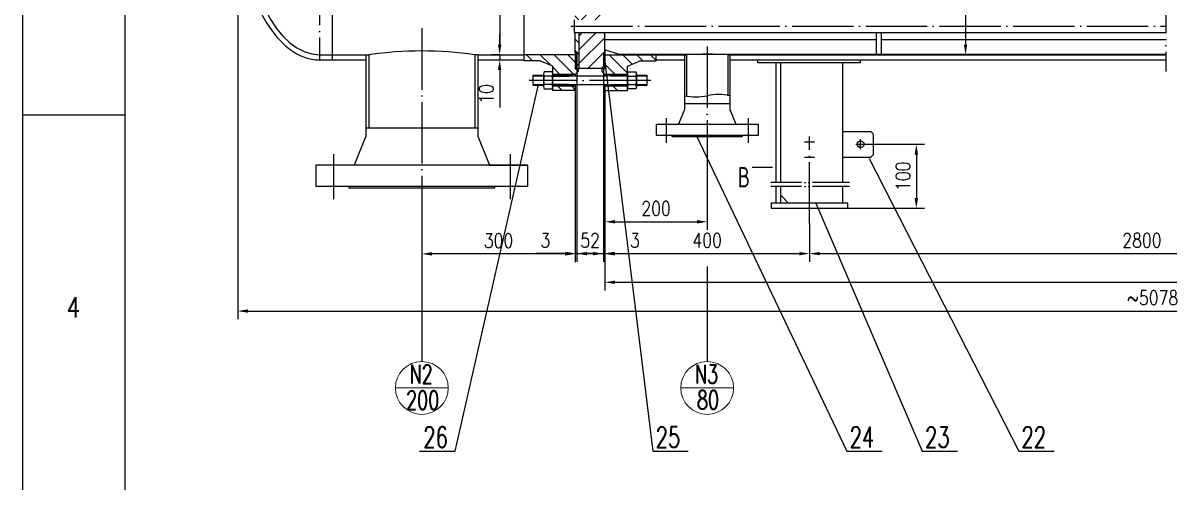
# Model space of a CAD drawing. Header units: millimetres. Extents: x -1044 to 22870, y -8556 to -3804.
# Drawn here: x -1044 to 1197, y -6133 to -5235 of the extents above; entities that cross this region are included whole.
import ezdxf
from ezdxf.enums import TextEntityAlignment as Align

# ---------------------------------------------------------------- set-up
doc = ezdxf.new("R2010")
doc.units = ezdxf.units.MM
doc.header["$LTSCALE"] = 80
for name, pattern in [('DASHDOT-L', [90, 80, -5, 0, -5]), ('DASHDOT-M', [36, 30, -3, 0, -3]), ('DASHDOT-S', [14, 10, -2, 0, -2]), ('DIVIDE-M', [39, 30, -3, 0, -3, 0, -3])]:
    doc.linetypes.add(name, pattern=pattern)
for name, color, linetype in [('5剖面线层', 2, 'Continuous'), ('6文字层', 3, 'Continuous'), ('8符号标注层', 31, 'Continuous'), ('CDR_DWG1', 4, 'Continuous'), ('CDR_DWG3', 1, 'DASHDOT-M'), ('CDR_DWG4', 3, 'DIVIDE-M'), ('CDR_TEXT', 7, 'Continuous'), ('尺寸线', 7, 'Continuous'), ('尺寸线层', 7, 'Continuous'), ('接管法兰层', 2, 'Continuous')]:
    doc.layers.add(name, color=color, linetype=linetype)
doc.styles.add('HZ', font='ROMANS.shx', dxfattribs={"width": 0.7, "height": 3, "bigfont": 'HZ.shx'})
doc.styles.add('PC_TEXTSTYLE', font='isocp.shx', dxfattribs={"width": 0.8, "bigfont": 'hzfs.shx'})
doc.styles.add('TH_GBDIM', font='romans.shx', dxfattribs={"width": 0.8, "bigfont": 'gbcbig.shx'})
doc.dimstyles.new('TH_GBDIM', dxfattribs={"dimscale": 8, "dimtxt": 3.5, "dimasz": 2.5, "dimexe": 2, "dimexo": 0, "dimgap": 1.5, "dimtad": 1, "dimdec": 0, "dimzin": 0, "dimdsep": 46, "dimtxsty": 'TH_GBDIM', "dimcen": 2.5, "dimclrd": 256, "dimclre": 256, "dimclrt": 256, "dimadec": 0, "dimazin": 0, "dimtfac": 0.714286, "dimtdec": 0, "dimtmove": 0, "dimatfit": 3, "dimfxl": 0, "dimtzin": 0, "dimlwd": -1, "dimlwe": -1, "dimarcsym": 0})

# ---------------------------------------------------------------- blocks, each defined once
blk = doc.blocks.new('A$C1B375470')
blk.add_line((0, 0), (0, 10692))
at = {"layer": 'CDR_DWG1', "color": 4}
blk.add_line((450, 180), (450, 10512), dxfattribs=at)
at = {"layer": 'CDR_DWG4', "linetype": 'Continuous'}
blk.add_line((0, 7068), (450, 7068), dxfattribs=at)
at = {"layer": 'CDR_TEXT', "style": 'HZ', "width": 0.8}
blk.add_text('4', height=90, dxfattribs=at).set_placement((222, 6176.2), align=Align.CENTER)
blk = doc.blocks.new('*D111')
at = {"layer": 'Defpoints', "color": 0, "ltscale": 0.001}
for p in [(35.6, -5363.9), (-264.4, -5571.8), (-264.4, -5686.6)]:
    blk.add_point(p, dxfattribs=at)
at = {"layer": '尺寸线层', "ltscale": 0.001}
for p, q in [((35.6, -5363.9), (35.6, -5702.6)), ((-264.4, -5571.8), (-264.4, -5702.6)), ((15.6, -5686.6), (-244.4, -5686.6))]:
    blk.add_line(p, q, dxfattribs=at)
for points in [[(-244.4, -5683.3), (-244.4, -5690), (-264.4, -5686.6)], [(15.6, -5683.3), (15.6, -5690), (35.6, -5686.6)]]:
    blk.add_solid(points, dxfattribs=at)
at = {"layer": '尺寸线层', "ltscale": 0.001, "insert": (-114.4, -5660.6), "char_height": 28, "attachment_point": 5, "style": 'TH_GBDIM'}
blk.add_mtext('300', dxfattribs=at)
blk = doc.blocks.new('*D116')
at = {"layer": 'Defpoints', "color": 0, "ltscale": 0.001}
for p in [(93.6, -5367.4), (293.6, -5481.4), (293.6, -5623.9)]:
    blk.add_point(p, dxfattribs=at)
at = {"layer": '尺寸线层', "ltscale": 0.001}
for p, q in [((93.6, -5367.4), (93.6, -5639.9)), ((293.6, -5481.4), (293.6, -5639.9)), ((113.6, -5623.9), (273.6, -5623.9))]:
    blk.add_line(p, q, dxfattribs=at)
for points in [[(113.6, -5620.5), (113.6, -5627.2), (93.6, -5623.9)], [(273.6, -5620.5), (273.6, -5627.2), (293.6, -5623.9)]]:
    blk.add_solid(points, dxfattribs=at)
at = {"layer": '尺寸线层', "ltscale": 0.001, "insert": (193.6, -5597.9), "char_height": 28, "attachment_point": 5, "style": 'TH_GBDIM'}
blk.add_mtext('200', dxfattribs=at)
blk = doc.blocks.new('*D117')
at = {"layer": 'Defpoints', "color": 0, "ltscale": 0.001}
for p in [(93.6, -5367.4), (493.6, -5627.4), (493.6, -5686.1)]:
    blk.add_point(p, dxfattribs=at)
at = {"layer": '尺寸线层', "ltscale": 0.001}
for p, q in [((93.6, -5367.4), (93.6, -5702.1)), ((493.6, -5627.4), (493.6, -5702.1)), ((113.6, -5686.1), (473.6, -5686.1))]:
    blk.add_line(p, q, dxfattribs=at)
for points in [[(113.6, -5682.8), (113.6, -5689.5), (93.6, -5686.1)], [(473.6, -5682.8), (473.6, -5689.5), (493.6, -5686.1)]]:
    blk.add_solid(points, dxfattribs=at)
at = {"layer": '尺寸线层', "ltscale": 0.001, "insert": (293.6, -5660.1), "char_height": 28, "attachment_point": 5, "style": 'TH_GBDIM'}
blk.add_mtext('400', dxfattribs=at)
blk = doc.blocks.new('*D118')
at = {"layer": 'Defpoints', "color": 0, "ltscale": 0.001}
for p in [(493.6, -5627.4), (1793.6, -5627.4), (1793.6, -5686.1)]:
    blk.add_point(p, dxfattribs=at)
at = {"layer": '尺寸线层', "ltscale": 0.001}
for p, q in [((493.6, -5627.4), (493.6, -5702.1)), ((1793.6, -5627.4), (1793.6, -5702.1)), ((513.6, -5686.1), (1773.6, -5686.1))]:
    blk.add_line(p, q, dxfattribs=at)
for points in [[(513.6, -5682.8), (513.6, -5689.5), (493.6, -5686.1)], [(1773.6, -5682.8), (1773.6, -5689.5), (1793.6, -5686.1)]]:
    blk.add_solid(points, dxfattribs=at)
at = {"layer": '尺寸线层', "ltscale": 0.001, "insert": (1143.6, -5660.1), "char_height": 28, "attachment_point": 5, "style": 'TH_GBDIM'}
blk.add_mtext('2800{}{}', dxfattribs=at)
blk = doc.blocks.new('*D121')
at = {"layer": 'Defpoints', "color": 0, "ltscale": 0.001}
for p in [(2768.6, -5307.4), (93.6, -5367.4), (2768.6, -5742.2)]:
    blk.add_point(p, dxfattribs=at)
at = {"layer": '尺寸线层', "ltscale": 0.001}
for p, q in [((2768.6, -5307.4), (2768.6, -5758.2)), ((93.6, -5367.4), (93.6, -5758.2)), ((113.6, -5742.2), (2748.6, -5742.2))]:
    blk.add_line(p, q, dxfattribs=at)
for points in [[(113.6, -5738.9), (113.6, -5745.5), (93.6, -5742.2)], [(2748.6, -5738.9), (2748.6, -5745.5), (2768.6, -5742.2)]]:
    blk.add_solid(points, dxfattribs=at)
at = {"layer": '尺寸线层', "ltscale": 0.001, "insert": (1431.1, -5716.2), "char_height": 28, "attachment_point": 5, "style": 'TH_GBDIM'}
blk.add_mtext('4175{}{}', dxfattribs=at)
blk = doc.blocks.new('*D122')
at = {"layer": 'Defpoints', "color": 0, "ltscale": 0.001}
for p in [(-624.4, -4997.4), (2953.6, -4997.4), (2953.6, -5798.4)]:
    blk.add_point(p, dxfattribs=at)
at = {"layer": '尺寸线层', "ltscale": 0.001}
for p, q in [((-624.4, -4997.4), (-624.4, -5814.4)), ((2953.6, -4997.4), (2953.6, -5814.4)), ((-604.4, -5798.4), (2933.6, -5798.4))]:
    blk.add_line(p, q, dxfattribs=at)
for points in [[(-604.4, -5795.1), (-604.4, -5801.7), (-624.4, -5798.4)], [(2933.6, -5795.1), (2933.6, -5801.7), (2953.6, -5798.4)]]:
    blk.add_solid(points, dxfattribs=at)
at = {"layer": '尺寸线层', "ltscale": 0.001, "insert": (1164.6, -5772.4), "char_height": 28, "attachment_point": 5, "style": 'TH_GBDIM'}
blk.add_mtext('~5078{}{}', dxfattribs=at)
blk = doc.blocks.new('*D144')
at = {"layer": '5剖面线层', "ltscale": 0.001}
for p, q in [((38.6, -5320.6), (38.6, -5702.1)), ((90.6, -5320.6), (90.6, -5702.1)), ((18.6, -5686.1), (-1.4, -5686.1)), ((38.6, -5686.1), (90.6, -5686.1)), ((110.6, -5686.1), (130.6, -5686.1))]:
    blk.add_line(p, q, dxfattribs=at)
for points in [[(18.6, -5682.8), (18.6, -5689.5), (38.6, -5686.1)], [(110.6, -5682.8), (110.6, -5689.5), (90.6, -5686.1)]]:
    blk.add_solid(points, dxfattribs=at)
at = {"layer": 'Defpoints', "color": 0, "ltscale": 0.001}
for p in [(38.6, -5320.6), (90.6, -5320.6), (90.6, -5686.1)]:
    blk.add_point(p, dxfattribs=at)
at = {"layer": '5剖面线层', "ltscale": 0.001, "insert": (64.6, -5660.1), "char_height": 28, "attachment_point": 5, "style": 'TH_GBDIM'}
blk.add_mtext('52', dxfattribs=at)
blk = doc.blocks.new('*D145')
at = {"layer": '5剖面线层', "ltscale": 0.001}
for p, q in [((38.6, -5320.6), (38.6, -5702.1)), ((35.6, -5367.4), (35.6, -5702.1)), ((15.6, -5686.1), (-41.5, -5686.1)), ((38.6, -5686.1), (35.6, -5686.1)), ((58.6, -5686.1), (78.6, -5686.1))]:
    blk.add_line(p, q, dxfattribs=at)
for points in [[(15.6, -5682.8), (15.6, -5689.5), (35.6, -5686.1)], [(58.6, -5682.8), (58.6, -5689.5), (38.6, -5686.1)]]:
    blk.add_solid(points, dxfattribs=at)
at = {"layer": 'Defpoints', "color": 0, "ltscale": 0.001}
for p in [(38.6, -5320.6), (35.6, -5367.4), (35.6, -5686.1)]:
    blk.add_point(p, dxfattribs=at)
at = {"layer": '5剖面线层', "ltscale": 0.001, "insert": (-23, -5660.1), "char_height": 28, "attachment_point": 5, "style": 'TH_GBDIM'}
blk.add_mtext('3', dxfattribs=at)
blk = doc.blocks.new('*D146')
at = {"layer": '5剖面线层', "ltscale": 0.001}
for p, q in [((90.6, -5320.6), (90.6, -5702.1)), ((93.6, -5367.4), (93.6, -5702.1)), ((70.6, -5686.1), (50.6, -5686.1)), ((90.6, -5686.1), (93.6, -5686.1)), ((113.6, -5686.1), (170.6, -5686.1))]:
    blk.add_line(p, q, dxfattribs=at)
for points in [[(70.6, -5682.8), (70.6, -5689.5), (90.6, -5686.1)], [(113.6, -5682.8), (113.6, -5689.5), (93.6, -5686.1)]]:
    blk.add_solid(points, dxfattribs=at)
at = {"layer": 'Defpoints', "color": 0, "ltscale": 0.001}
for p in [(90.6, -5320.6), (93.6, -5367.4), (93.6, -5686.1)]:
    blk.add_point(p, dxfattribs=at)
at = {"layer": '5剖面线层', "ltscale": 0.001, "insert": (152.1, -5660.1), "char_height": 28, "attachment_point": 5, "style": 'TH_GBDIM'}
blk.add_mtext('3', dxfattribs=at)
blk = doc.blocks.new('*D155')
at = {"layer": '5剖面线层', "ltscale": 0.001}
for p, q in [((603.3, -5472.4), (718.5, -5472.4)), ((702.5, -5492.4), (702.5, -5577.4)), ((568.6, -5597.4), (718.5, -5597.4))]:
    blk.add_line(p, q, dxfattribs=at)
for points in [[(699.1, -5492.4), (705.8, -5492.4), (702.5, -5472.4)], [(699.1, -5577.4), (705.8, -5577.4), (702.5, -5597.4)]]:
    blk.add_solid(points, dxfattribs=at)
at = {"layer": 'Defpoints', "color": 0, "ltscale": 0.001}
for p in [(603.3, -5472.4), (568.6, -5597.4), (702.5, -5597.4)]:
    blk.add_point(p, dxfattribs=at)
at = {"layer": '5剖面线层', "ltscale": 0.001, "insert": (676.5, -5534.9), "char_height": 28, "attachment_point": 5, "rotation": 90, "style": 'TH_GBDIM'}
blk.add_mtext('100{}{}', dxfattribs=at)
blk = doc.blocks.new('*D265')
at = {"layer": 'Defpoints', "color": 0, "ltscale": 0.001}
for p in [(794, -4697.4), (794, -5297.4), (798.7, -5297.4)]:
    blk.add_point(p, dxfattribs=at)
at = {"layer": '尺寸线', "ltscale": 0.001}
for p, q in [((794, -4697.4), (814.7, -4697.4)), ((798.7, -4717.4), (798.7, -5277.4)), ((794, -5297.4), (814.7, -5297.4))]:
    blk.add_line(p, q, dxfattribs=at)
for points in [[(795.4, -4717.4), (802, -4717.4), (798.7, -4697.4)], [(795.4, -5277.4), (802, -5277.4), (798.7, -5297.4)]]:
    blk.add_solid(points, dxfattribs=at)
at = {"layer": '尺寸线', "ltscale": 0.001, "insert": (772.7, -4997.4), "char_height": 28, "attachment_point": 5, "rotation": 90, "style": 'TH_GBDIM'}
blk.add_mtext('%%c600{}{}', dxfattribs=at)
blk = doc.blocks.new('*D267')
at = {"layer": 'Defpoints', "color": 0, "ltscale": 0.001}
for p in [(-158.9, -4697.4), (-125.6, -5297.4), (-112.2, -5297.4)]:
    blk.add_point(p, dxfattribs=at)
at = {"layer": '尺寸线', "ltscale": 0.001}
for p, q in [((-158.9, -4697.4), (-96.2, -4697.4)), ((-112.2, -4717.4), (-112.2, -5277.4)), ((-125.6, -5297.4), (-96.2, -5297.4))]:
    blk.add_line(p, q, dxfattribs=at)
for points in [[(-115.6, -4717.4), (-108.9, -4717.4), (-112.2, -4697.4)], [(-115.6, -5277.4), (-108.9, -5277.4), (-112.2, -5297.4)]]:
    blk.add_solid(points, dxfattribs=at)
at = {"layer": '尺寸线', "ltscale": 0.001, "insert": (-138.2, -5052.6), "char_height": 28, "attachment_point": 5, "rotation": 90, "style": 'TH_GBDIM'}
blk.add_mtext('%%c600{}{}', dxfattribs=at)
blk = doc.blocks.new('*D268')
at = {"layer": 'Defpoints', "color": 0, "ltscale": 0.001}
for p in [(-117.7, -5307.4), (-112.2, -5297.4), (-112.2, -5307.4)]:
    blk.add_point(p, dxfattribs=at)
at = {"layer": '尺寸线', "ltscale": 0.001}
for p, q in [((-112.2, -5277.4), (-112.2, -5257.4)), ((-112.2, -5297.4), (-128.2, -5297.4)), ((-117.7, -5307.4), (-96.2, -5307.4)), ((-112.2, -5297.4), (-112.2, -5307.4)), ((-112.2, -5327.4), (-112.2, -5400.3))]:
    blk.add_line(p, q, dxfattribs=at)
for points in [[(-115.6, -5277.4), (-108.9, -5277.4), (-112.2, -5297.4)], [(-115.6, -5327.4), (-108.9, -5327.4), (-112.2, -5307.4)]]:
    blk.add_solid(points, dxfattribs=at)
at = {"layer": '尺寸线', "ltscale": 0.001, "insert": (-138.2, -5373.8), "char_height": 28, "attachment_point": 5, "rotation": 90, "style": 'TH_GBDIM'}
blk.add_mtext('10', dxfattribs=at)

msp = doc.modelspace()

# ---------------------------------------------------------------- hatches: boundary and pattern name
at = {"layer": '5剖面线层', "ltscale": 0.001}
h = msp.add_hatch(dxfattribs=at)
h.set_pattern_fill('ANSI31', color=256, scale=6, angle=90, style=0)
h.set_pattern_definition([(135, (0, -157.633), (-13.470384, -13.470384), [])])
h.paths.add_polyline_path([(-8.42, -4675.38), (-33.42, -4685.38), (-64.42, -4685.38), (-64.42, -4697.38), (35.58, -4697.38), (35.58, -4669.88), (41.58, -4669.88), (41.58, -4664.88), (35.58, -4658.88), (-8.42, -4658.88), (-8.42, -4659.73)])
h.paths.add_polyline_path([(-8.42, -4627.38), (-8.42, -4635.88), (35.58, -4635.88), (35.58, -4627.38)])
h.paths.add_polyline_path([(193.58, -4697.38), (193.58, -4685.38), (162.58, -4685.38), (137.58, -4675.38), (137.58, -4658.88), (93.58, -4658.88), (87.58, -4664.88), (87.58, -4669.88), (93.58, -4669.88), (93.58, -4697.38)])
h.paths.add_polyline_path([(137.58, -4635.88), (137.58, -4635.02), (137.58, -4627.38), (93.58, -4627.38), (93.58, -4635.88)])
h.paths.add_polyline_path([(35.58, -5335.88), (41.58, -5329.88), (41.58, -5324.88), (35.58, -5324.88), (35.58, -5297.38), (-64.42, -5297.38), (-64.42, -5309.38), (-33.42, -5309.38), (-8.42, -5319.38), (-8.42, -5335.88)])
h.paths.add_polyline_path([(-8.42, -5358.88), (-8.42, -5359.73), (-8.42, -5367.38), (10.51, -5367.38), (13.04, -5358.88)])
h.paths.add_polyline_path([(35.58, -5367.38), (35.58, -5358.88), (13.04, -5358.88), (10.51, -5367.38)])
h.paths.add_polyline_path([(137.58, -5367.38), (137.58, -5358.88), (93.58, -5358.88), (93.58, -5367.38)])
h.paths.add_polyline_path([(137.58, -5335.88), (137.58, -5335.02), (137.58, -5319.38), (162.58, -5309.38), (193.58, -5309.38), (193.58, -5297.38), (93.58, -5297.38), (93.58, -5324.88), (87.58, -5324.88), (87.58, -5329.88), (93.58, -5335.88)])
h = msp.add_hatch(dxfattribs=at)
h.set_pattern_fill('ANSI31', color=256, scale=5, angle=90, style=0)
h.set_pattern_definition([(135, (0, -157.633), (-11.22532, -11.22532), [])])
h.paths.add_polyline_path([(42.58, -4671.38), (38.58, -4671.38), (38.58, -4699.38), (34.58, -4703.38), (34.58, -4740.88), (42.58, -4740.88)])
h.paths.add_polyline_path([(42.58, -4781.1), (34.58, -4781.1), (34.58, -4808.81), (42.58, -4808.81)])
h.paths.add_polyline_path([(42.58, -4765.88), (34.58, -4765.88), (34.58, -4781.1), (42.58, -4781.1)])
h.paths.add_polyline_path([(42.58, -4808.81), (34.58, -4808.81), (34.58, -4836.53), (42.58, -4836.53)])
h.paths.add_polyline_path([(42.58, -4836.53), (34.58, -4836.53), (34.58, -4864.24), (42.58, -4864.24)])
h.paths.add_polyline_path([(42.58, -4864.24), (34.58, -4864.24), (34.58, -4891.95), (42.58, -4891.95)])
h.paths.add_polyline_path([(42.58, -4891.95), (34.58, -4891.95), (34.58, -4919.67), (42.58, -4919.67)])
h.paths.add_polyline_path([(42.58, -4919.67), (34.58, -4919.67), (34.58, -4947.38), (42.58, -4947.38)])
h.paths.add_polyline_path([(42.58, -4947.38), (34.58, -4947.38), (34.58, -4991.88), (38.58, -4991.88), (38.58, -4997.38), (42.58, -4997.38)])
h.paths.add_polyline_path([(42.58, -4997.38), (38.58, -4997.38), (38.58, -5002.88), (34.58, -5002.88), (34.58, -5047.38), (42.58, -5047.38)])
h.paths.add_polyline_path([(42.58, -5047.38), (34.58, -5047.38), (34.58, -5075.09), (42.58, -5075.09)])
h.paths.add_polyline_path([(42.58, -5075.09), (34.58, -5075.09), (34.58, -5102.8), (42.58, -5102.8)])
h.paths.add_polyline_path([(42.58, -5102.8), (34.58, -5102.8), (34.58, -5130.52), (42.58, -5130.52)])
h.paths.add_polyline_path([(42.58, -5130.52), (34.58, -5130.52), (34.58, -5158.23), (42.58, -5158.23)])
h.paths.add_polyline_path([(42.58, -5158.23), (34.58, -5158.23), (34.58, -5185.94), (42.58, -5185.94)])
h.paths.add_polyline_path([(42.58, -5185.94), (34.58, -5185.94), (34.58, -5213.66), (42.58, -5213.66)])
h.paths.add_polyline_path([(42.58, -5213.66), (34.58, -5213.66), (34.58, -5228.88), (42.58, -5228.88)])
h.paths.add_polyline_path([(42.58, -5253.88), (34.58, -5253.88), (34.58, -5291.38), (38.58, -5295.38), (38.58, -5323.38), (42.58, -5323.38)])
h = msp.add_hatch(dxfattribs=at)
h.set_pattern_fill('ANSI31', color=256, scale=6, style=0)
h.set_pattern_definition([(45, (0, -157.633), (-13.470384, 13.470384), [])])
h.paths.add_polyline_path([(90.58, -5295.38), (92.58, -5293.38), (92.58, -5253.88), (42.58, -5253.88), (42.58, -5323.38), (90.58, -5323.38)])
h.paths.add_polyline_path([(92.58, -5213.66), (42.58, -5213.66), (42.58, -5228.88), (92.58, -5228.88)])
h.paths.add_polyline_path([(92.58, -5185.94), (42.58, -5185.94), (42.58, -5213.66), (92.58, -5213.66)])
h.paths.add_polyline_path([(92.58, -5166.23), (68.58, -5166.23), (68.58, -5166.22), (63.97, -5158.23), (42.58, -5158.23), (42.58, -5185.94), (92.58, -5185.94)])
h.paths.add_polyline_path([(92.58, -5130.52), (42.58, -5130.52), (42.58, -5158.23), (63.96, -5158.23), (68.58, -5150.23), (92.58, -5150.23)])
h.paths.add_polyline_path([(92.58, -5102.8), (42.58, -5102.8), (42.58, -5130.52), (92.58, -5130.52)])
h.paths.add_polyline_path([(92.58, -5075.09), (42.58, -5075.09), (42.58, -5102.8), (92.58, -5102.8)])
h.paths.add_polyline_path([(92.58, -5055.38), (68.58, -5055.38), (68.58, -5055.37), (63.97, -5047.38), (42.58, -5047.38), (42.58, -5075.09), (92.58, -5075.09)])
h.paths.add_polyline_path([(92.58, -4997.38), (42.58, -4997.38), (42.58, -5047.38), (63.96, -5047.38), (68.58, -5039.38), (92.58, -5039.38)])
h.paths.add_polyline_path([(92.58, -4947.38), (42.58, -4947.38), (42.58, -4997.38), (92.58, -4997.38)])
h.paths.add_polyline_path([(92.58, -4919.67), (42.58, -4919.67), (42.58, -4947.38), (92.58, -4947.38)])
h.paths.add_polyline_path([(92.58, -4891.95), (42.58, -4891.95), (42.58, -4919.67), (92.58, -4919.67)])
h.paths.add_polyline_path([(92.58, -4864.24), (42.58, -4864.24), (42.58, -4891.95), (92.58, -4891.95)])
h.paths.add_polyline_path([(92.58, -4844.53), (68.58, -4844.53), (68.58, -4844.52), (63.97, -4836.53), (42.58, -4836.53), (42.58, -4864.24), (92.58, -4864.24)])
h.paths.add_polyline_path([(92.58, -4808.81), (42.58, -4808.81), (42.58, -4836.53), (63.96, -4836.53), (68.58, -4828.53), (92.58, -4828.53)])
h.paths.add_polyline_path([(92.58, -4781.1), (42.58, -4781.1), (42.58, -4808.81), (92.58, -4808.81)])
h.paths.add_polyline_path([(92.58, -4765.88), (42.58, -4765.88), (42.58, -4781.1), (92.58, -4781.1)])
h.paths.add_polyline_path([(92.58, -4701.38), (90.58, -4699.38), (90.58, -4671.38), (42.58, -4671.38), (42.58, -4740.88), (92.58, -4740.88)])
h = msp.add_hatch(dxfattribs=at)
h.set_pattern_fill('ANSI37', color=256, angle=90, style=0)
h.set_pattern_definition([(135, (0, -157.6333), (-2.245064, -2.245064), []), (225, (0, -157.6333), (2.245064, -2.245064), [])])
h.paths.add_polyline_path([(38.58, -5297.38), (35.58, -5297.38), (35.58, -5324.88), (38.58, -5324.88)])
h.paths.add_polyline_path([(93.58, -5297.38), (90.58, -5297.38), (90.58, -5324.88), (93.58, -5324.88)])

# ---------------------------------------------------------------- linework, layer by layer
at = {"ltscale": 0.3}
for p, q in [((93.58, -5310.77), (187.34, -6072.61)), ((272.01, -5454.38), (566.56, -6072.61)), ((610.55, -5500.41), (902.6, -6072.61)), ((505.69, -5587.38), (714.07, -6072.61)), ((714.07, -6072.61), (783.29, -6072.61)), ((902.6, -6072.61), (971.81, -6072.61))]:
    msp.add_line(p, q, dxfattribs=at)
at = {"layer": '5剖面线层', "ltscale": 0.001}
for p, q in [((93.58, -5297.38), (90.58, -5297.38)), ((-199.47, -6072.61), (-36.42, -5355.38)), ((293.58, -5481.38), (293.58, -5639.85)), ((-264.42, -5653.13), (-264.42, -5897.09)), ((293.58, -5711.17), (293.58, -5897.09))]:
    msp.add_line(p, q, dxfattribs=at)
at = {"layer": '8符号标注层', "color": 7, "ltscale": 0.001}
msp.add_line((381.28, -5516.93), (421.28, -5516.93), dxfattribs=at)
at = {"layer": 'CDR_DWG1'}
for p, q in [((-439.42, -5001.38), (-439.42, -5307.38)), ((-64.42, -5309.38), (-64.42, -5001.38)), ((33.58, -5228.88), (33.58, -5253.88)), ((33.58, -5253.88), (1190.45, -5253.88)), ((34.58, -5253.88), (34.58, -5291.38)), ((42.58, -5253.88), (42.58, -5323.38)), ((92.58, -5253.88), (92.58, -5293.38)), ((624.58, -5296.13), (624.58, -5253.88)), ((634.58, -5296.13), (634.58, -5253.88)), ((92.58, -5267.38), (624.58, -5267.38)), ((92.58, -5286.78), (120.81, -5296.13)), ((93.58, -5287.11), (93.58, -5324.88)), ((634.58, -5267.38), (1190.45, -5267.38)), ((-464.42, -5297.38), (-373.92, -5297.38)), ((-464.42, -5307.38), (-373.92, -5307.38)), ((-373.92, -5297.38), (-373.92, -5440.38)), ((-373.92, -5297.38), (-367.92, -5297.38)), ((-367.92, -5297.38), (-367.92, -5440.38)), ((-160.92, -5297.38), (-160.92, -5440.38)), ((-154.92, -5297.38), (-160.92, -5297.38)), ((-154.92, -5297.38), (-64.42, -5297.38)), ((-154.92, -5297.38), (-154.92, -5440.38)), ((-154.92, -5307.38), (-64.42, -5307.38)), ((35.58, -5297.38), (-64.42, -5297.38)), ((-33.42, -5309.38), (-64.42, -5309.38)), ((-8.42, -5319.38), (-33.42, -5309.38)), ((34.58, -5291.38), (38.58, -5295.38)), ((35.58, -5292.38), (35.58, -5324.88)), ((35.58, -5297.38), (38.58, -5297.38)), ((38.58, -5295.38), (38.58, -5324.88)), ((92.58, -5293.38), (90.58, -5295.38)), ((90.58, -5295.38), (90.58, -5324.88)), ((93.58, -5297.38), (193.58, -5297.38)), ((120.81, -5296.13), (1190.45, -5296.13)), ((137.58, -5319.38), (162.58, -5309.38)), ((162.58, -5309.38), (193.58, -5309.38)), ((193.58, -5309.38), (193.58, -5297.38)), ((193.58, -5297.38), (253.08, -5297.38)), ((193.58, -5307.38), (249.08, -5307.38)), ((249.08, -5297.38), (249.08, -5392.38)), ((253.08, -5297.38), (253.08, -5377.38)), ((334.08, -5297.38), (1190.45, -5297.38)), ((334.08, -5297.38), (334.08, -5377.38)), ((338.08, -5297.38), (334.08, -5297.38)), ((338.08, -5297.38), (338.08, -5392.38)), ((338.08, -5307.38), (1190.45, -5307.38)), ((392.58, -5313.38), (392.58, -5307.38)), ((592.58, -5307.38), (592.58, -5313.38)), ((-9.77, -5330.9), (-25.07, -5330.9)), ((-8.42, -5367.38), (-8.42, -5319.38)), ((35.58, -5324.88), (41.58, -5324.88)), ((41.58, -5329.88), (35.58, -5335.88)), ((38.58, -5323.38), (90.58, -5323.38)), ((41.58, -5324.88), (41.58, -5329.88)), ((87.58, -5324.88), (87.58, -5329.88)), ((93.58, -5324.88), (87.58, -5324.88)), ((87.58, -5329.88), (93.58, -5335.88)), ((137.58, -5367.38), (137.58, -5319.38)), ((138.93, -5330.9), (154.23, -5330.9)), ((592.58, -5313.38), (392.58, -5313.38)), ((428.58, -5546.98), (428.58, -5313.38)), ((436.58, -5313.38), (436.58, -5546.98)), ((558.58, -5546.98), (558.58, -5313.38)), ((-46.42, -5337.38), (-26.42, -5337.38)), ((-46.42, -5357.38), (-46.42, -5337.38)), ((-26.42, -5335.02), (-26.42, -5359.73)), ((-9.77, -5339.14), (-25.07, -5339.14)), ((-9.77, -5355.62), (-25.07, -5355.62)), ((-8.42, -5359.73), (-8.42, -5335.02)), ((35.58, -5335.88), (-8.42, -5335.88)), ((23.91, -5337.38), (-8.42, -5337.38)), ((29.91, -5338.38), (23.91, -5337.38)), ((29.91, -5338.38), (99.25, -5338.38)), ((35.58, -5335.88), (35.58, -5338.38)), ((93.58, -5335.88), (93.58, -5338.38)), ((137.58, -5335.88), (93.58, -5335.88)), ((99.25, -5338.38), (105.25, -5337.38)), ((105.25, -5337.38), (137.58, -5337.38)), ((137.58, -5359.73), (137.58, -5335.02)), ((138.93, -5339.14), (154.23, -5339.14)), ((138.93, -5355.62), (154.23, -5355.62)), ((155.58, -5335.02), (155.58, -5359.73)), ((155.58, -5337.38), (175.58, -5337.38)), ((175.58, -5337.38), (175.58, -5357.38)), ((-26.42, -5357.38), (-46.42, -5357.38)), ((-25.07, -5363.85), (-9.77, -5363.85)), ((-8.42, -5357.38), (23.91, -5357.38)), ((35.58, -5358.88), (-8.42, -5358.88)), ((35.58, -5367.38), (-8.42, -5367.38)), ((23.91, -5357.38), (29.91, -5356.38)), ((99.25, -5356.38), (29.91, -5356.38)), ((35.58, -5356.38), (35.58, -5367.38)), ((93.58, -5356.38), (93.58, -5367.38)), ((137.58, -5358.88), (93.58, -5358.88)), ((93.58, -5367.38), (137.58, -5367.38)), ((105.25, -5357.38), (99.25, -5356.38)), ((137.58, -5357.38), (105.25, -5357.38)), ((154.23, -5363.85), (138.93, -5363.85)), ((175.58, -5357.38), (155.58, -5357.38)), ((249.08, -5392.38), (338.08, -5392.38)), ((249.08, -5392.38), (249.08, -5404.38)), ((338.08, -5392.38), (338.08, -5404.38)), ((249.08, -5404.38), (239.08, -5429.59)), ((338.08, -5404.38), (348.08, -5429.59)), ((-373.92, -5440.38), (-154.92, -5440.38)), ((-373.92, -5440.38), (-373.92, -5456.38)), ((-154.92, -5440.38), (-154.92, -5456.38)), ((393.58, -5433.38), (193.58, -5433.38)), ((193.58, -5433.38), (193.58, -5454.38)), ((393.58, -5454.38), (393.58, -5433.38)), ((-373.92, -5456.38), (-396.42, -5513.38)), ((-154.92, -5456.38), (-132.42, -5513.38)), ((193.58, -5454.38), (393.58, -5454.38)), ((224.58, -5454.38), (224.58, -5457.38)), ((224.58, -5457.38), (362.58, -5457.38)), ((362.58, -5457.38), (362.58, -5454.38)), ((558.58, -5447.38), (613.58, -5447.38)), ((613.58, -5447.38), (618.58, -5452.38)), ((618.58, -5492.38), (618.58, -5452.38)), ((558.58, -5497.38), (613.58, -5497.38)), ((613.58, -5497.38), (618.58, -5492.38)), ((-56.92, -5513.38), (-471.92, -5513.38)), ((-471.92, -5513.38), (-471.92, -5554.38)), ((-396.42, -5513.38), (-471.92, -5513.38)), ((-132.42, -5513.38), (-56.92, -5513.38)), ((-56.92, -5554.38), (-56.92, -5513.38)), ((-471.92, -5554.38), (-56.92, -5554.38)), ((-406.92, -5554.38), (-406.92, -5557.38)), ((-406.92, -5557.38), (-121.92, -5557.38)), ((-121.92, -5557.38), (-121.92, -5554.38)), ((428.58, -5587.38), (428.58, -5555.1)), ((436.58, -5555.1), (436.58, -5587.38)), ((558.58, -5587.38), (558.58, -5555.1)), ((452.58, -5587.38), (436.58, -5571.38)), ((568.58, -5587.38), (418.58, -5587.38)), ((418.58, -5587.38), (418.58, -5597.38)), ((418.58, -5597.38), (568.58, -5597.38)), ((568.58, -5597.38), (568.58, -5587.38))]:
    msp.add_line(p, q, dxfattribs=at)
msp.add_circle((593.58, -5472.38), 6.5, dxfattribs=at)
for centre, radius, start, end in [((-264.42, -6020), 730, 81.84909, 98.15091), ((293.58, -6110.74), 814.37, 87.14939, 92.8506), ((-19.46, -5335.02), 6.96, 143.70488, 216.29512), ((-15.38, -5335.02), 6.96, 323.70488, 36.29512), ((144.54, -5335.02), 6.96, 143.70488, 216.29512), ((148.62, -5335.02), 6.96, 323.70488, 36.29512), ((-0.61, -5347.38), 25.81, 161.38567, 198.61433), ((-19.46, -5359.73), 6.96, 143.70488, 216.29512), ((-34.23, -5347.38), 25.81, 341.38567, 18.61433), ((-15.38, -5359.73), 6.96, 323.70488, 36.29512), ((163.39, -5347.38), 25.81, 161.38567, 198.61433), ((144.54, -5359.73), 6.96, 143.70488, 216.29512), ((129.77, -5347.38), 25.81, 341.38567, 18.61433), ((148.62, -5359.73), 6.96, 323.70488, 36.29512), ((233.51, -5427.38), 6, 270, 338.36911), ((353.66, -5427.38), 6, 201.63089, 270)]:
    msp.add_arc(centre, radius, start, end, dxfattribs=at)
msp.add_ellipse((-464.42, -4997.38), major_axis=(0, -300), ratio=0.5, start_param=3.1415927, end_param=6.2831853, dxfattribs=at)
msp.add_open_spline([(-464.42, -4687.38), (-469.59, -4687.38), (-474.75, -4687.85), (-485, -4689.72), (-490.08, -4691.13), (-500.09, -4694.82), (-505.01, -4697.11), (-518.9, -4704.9), (-527.6, -4711.46), (-544.12, -4727.21), (-551.94, -4736.4), (-567.03, -4757.76), (-574.23, -4770.08), (-587.34, -4796.97), (-593.25, -4811.54), (-603.64, -4842.48), (-608.11, -4858.85), (-615.49, -4892.88), (-618.4, -4910.54), (-622.57, -4946.6), (-623.84, -4964.99), (-624.68, -5001.92), (-624.26, -5020.46), (-621.75, -5057.1), (-619.66, -5075.2), (-613.87, -5110.39), (-610.17, -5127.47), (-601.27, -5160.1), (-596.06, -5175.63), (-584.28, -5204.67), (-577.71, -5218.17), (-563.35, -5242.73), (-555.56, -5253.78), (-538.93, -5273.07), (-530.08, -5281.31), (-514.4, -5292.53), (-507.8, -5296.36), (-494.27, -5302.38), (-487.33, -5304.57), (-475.05, -5306.88), (-469.73, -5307.38), (-464.42, -5307.38)], degree=3, knots=[0, 0, 0, 0, 0.0911892, 0.0911892, 0.1823785, 0.1823785, 0.2735677, 0.2735677, 0.4448051, 0.4448051, 0.6160425, 0.6160425, 0.7978604, 0.7978604, 0.9796783, 0.9796783, 1.1614962, 1.1614962, 1.3433141, 1.3433141, 1.525132, 1.525132, 1.7069498, 1.7069498, 1.8887677, 1.8887677, 2.0705856, 2.0705856, 2.2524035, 2.2524035, 2.4342214, 2.4342214, 2.6160393, 2.6160393, 2.7978572, 2.7978572, 2.922842, 2.922842, 3.0478269, 3.0478269, 3.1415927, 3.1415927, 3.1415927, 3.1415927], dxfattribs=at)
at = {"layer": 'CDR_DWG3', "ltscale": 0.05}
for p, q in [((-464.42, -4687.38), (-464.42, -5307.38)), ((27.21, -5241.38), (1190.45, -5241.38)), ((-264.42, -5245.66), (-264.42, -5587)), ((293.58, -5281.19), (293.58, -5481.38)), ((183.15, -5347.38), (-54.71, -5347.38)), ((493.58, -5627.38), (493.58, -5457.38)), ((-436.92, -5491.38), (-436.92, -5579.38))]:
    msp.add_line(p, q, dxfattribs=at)
at = {"layer": 'CDR_DWG3', "linetype": 'DASHDOT-S'}
for p, q in [((213.58, -5421.38), (213.58, -5469.38)), ((373.58, -5421.38), (373.58, -5469.38)), ((483.58, -5467.38), (503.58, -5467.38)), ((-91.92, -5491.38), (-91.92, -5579.38)), ((483.58, -5497.38), (503.58, -5497.38))]:
    msp.add_line(p, q, dxfattribs=at)
at = {"layer": 'CDR_DWG3', "linetype": 'DASHDOT-L', "ltscale": 0.01}
for p, q in [((593.58, -5482.07), (593.58, -5462.69)), ((583.89, -5472.38), (603.27, -5472.38))]:
    msp.add_line(p, q, dxfattribs=at)
at = {"layer": 'CDR_DWG4', "ltscale": 0.05}
msp.add_line((1190.45, -4666.87), (1190.45, -5329.79), dxfattribs=at)
at = {"layer": 'CDR_DWG4', "ltscale": 0.03}
for p, q in [((571.7, -5546.98), (418.24, -5546.98)), ((571.7, -5555.1), (418.24, -5555.1))]:
    msp.add_line(p, q, dxfattribs=at)
at = {"layer": 'CDR_TEXT'}
for centre, start, end in [((271.33, -5272.92), 257.9753, 282.0247), ((315.83, -5481.83), 77.9753, 102.0247)]:
    msp.add_arc(centre, 106.8, start, end, dxfattribs=at)
at = {"layer": '尺寸线层', "ltscale": 0.001}
for p, q in [((-26.42, -5339.38), (-46.42, -5339.38)), ((-46.42, -5355.38), (-26.42, -5355.38)), ((-8.42, -5339.38), (23.91, -5339.38)), ((23.91, -5355.38), (-8.42, -5355.38)), ((23.91, -5339.38), (29.91, -5338.38)), ((29.91, -5356.38), (23.91, -5355.38)), ((105.25, -5339.38), (99.25, -5338.38)), ((99.25, -5356.38), (105.25, -5355.38)), ((137.58, -5339.38), (105.25, -5339.38)), ((105.25, -5355.38), (137.58, -5355.38)), ((175.58, -5339.38), (155.58, -5339.38)), ((155.58, -5355.38), (175.58, -5355.38))]:
    msp.add_line(p, q, dxfattribs=at)
at = {"layer": '尺寸线层'}
for p, q in [((-268.68, -6072.61), (-199.47, -6072.61)), ((187.34, -6072.61), (256.55, -6072.61)), ((566.56, -6072.61), (635.77, -6072.61))]:
    msp.add_line(p, q, dxfattribs=at)
at = {"layer": '接管法兰层', "lineweight": 0}
for p, q in [((-212.74, -5948.76), (-316.1, -5948.76)), ((345.26, -5948.76), (241.9, -5948.76))]:
    msp.add_line(p, q, dxfattribs=at)
for centre in [(-264.42, -5948.76), (293.58, -5948.76)]:
    msp.add_circle(centre, 51.68, dxfattribs=at)

# ---------------------------------------------------------------- block references
at = {"layer": '尺寸线层', "xscale": 0.4444439999992937, "yscale": 0.444444000000658, "zscale": 0.444444000000034}
msp.add_blockref('A$C1B375470', (-1044.38, -8556.27), dxfattribs=at)

# ---------------------------------------------------------------- texts
at = {"layer": '6文字层', "ltscale": 0.001, "insert": (365.28, -5516.93), "char_height": 39.59, "attachment_point": 2, "style": 'PC_TEXTSTYLE'}
msp.add_mtext('B', dxfattribs=at)
at = {"layer": 'CDR_DWG1', "lineweight": 0, "style": 'HZ', "width": 0.7}
for s, p in [('26', (-261.5, -6065.04)), ('25', (192.81, -6065.04)), ('24', (572.03, -6065.04)), ('23', (719.54, -6065.04)), ('22', (908.07, -6065.04))]:
    msp.add_text(s, height=40, dxfattribs=at).set_placement(p)
at = {"layer": '接管法兰层', "lineweight": 0, "style": 'HZ', "width": 0.7}
for s, p in [('N2', (-288.4, -5939.81)), ('N3', (269.6, -5939.81)), ('200', (-295.21, -5990.6)), ('80', (273.54, -5989.92))]:
    msp.add_text(s, height=36, dxfattribs=at).set_placement(p)

# ---------------------------------------------------------------- dimensions: what is measured, and where the dimension line sits
at = {"layer": '5剖面线层', "ltscale": 0.001}
for base, p1, p2, picture, middle in [((35.58, -5686.14), (38.58, -5320.58), (35.58, -5367.38), '*D145', (-22.95, -5660.14)), ((93.58, -5686.14), (90.58, -5320.58), (93.58, -5367.38), '*D146', (152.11, -5660.14))]:
    dim = msp.add_linear_dim(base=base, p1=p1, p2=p2, dimstyle='TH_GBDIM', dxfattribs=at)
    dim.commit()
    dim.dimension.update_dxf_attribs({"geometry": picture, "text_midpoint": middle})
dim = msp.add_linear_dim(base=(90.58, -5686.14), p1=(38.58, -5320.58), p2=(90.58, -5320.58), dimstyle='TH_GBDIM', dxfattribs=at)
dim.commit()
dim.dimension.update_dxf_attribs({"geometry": '*D144', "text_midpoint": (64.58, -5686.14), "dimtype": 160})
dim = msp.add_linear_dim(base=(702.47, -5597.38), p1=(603.27, -5472.38), p2=(568.58, -5597.38), angle=90, text='100{}{}', dimstyle='TH_GBDIM', override={"dimgap": 1.5, "dimtad": 1, "dimjust": 0, "dimdec": 0, "dimlfac": 1, "dimse1": 0, "dimse2": 0, "dimsd1": 0, "dimsd2": 0}, dxfattribs=at)
dim.commit()
dim.dimension.update_dxf_attribs({"geometry": '*D155', "text_midpoint": (676.47, -5534.88)})
at = {"layer": '尺寸线', "ltscale": 0.001}
dim = msp.add_linear_dim(base=(-112.25, -5297.38), p1=(-158.91, -4697.38), p2=(-125.62, -5297.38), angle=90, text='%%c<>{}{}', dimstyle='TH_GBDIM', override={"dimgap": 1.5, "dimtad": 1, "dimjust": 0, "dimdec": 0, "dimlfac": 1, "dimse1": 0, "dimse2": 0, "dimsd1": 0, "dimsd2": 0}, dxfattribs=at)
dim.commit()
dim.dimension.update_dxf_attribs({"geometry": '*D267', "text_midpoint": (-112.25, -5052.61), "dimtype": 160})
dim = msp.add_linear_dim(base=(798.71, -5297.38), p1=(793.99, -4697.38), p2=(793.99, -5297.38), angle=90, text='%%c<>{}{}', dimstyle='TH_GBDIM', override={"dimgap": 1.5, "dimtad": 1, "dimjust": 0, "dimdec": 0, "dimlfac": 1, "dimse1": 0, "dimse2": 0, "dimsd1": 0, "dimsd2": 0}, dxfattribs=at)
dim.commit()
dim.dimension.update_dxf_attribs({"geometry": '*D265', "text_midpoint": (772.71, -4997.38)})
dim = msp.add_linear_dim(base=(-112.25, -5307.38), p1=(-112.25, -5297.38), p2=(-117.74, -5307.38), angle=90, dimstyle='TH_GBDIM', dxfattribs=at)
dim.commit()
dim.dimension.update_dxf_attribs({"geometry": '*D268', "text_midpoint": (-138.25, -5373.84)})
at = {"layer": '尺寸线层', "ltscale": 0.001}
for base, p1, p2, text, picture, middle in [((2953.58, -5798.4), (-624.42, -4997.38), (2953.58, -4997.38), '~5078{}{}', '*D122', (1164.58, -5772.4)), ((2768.58, -5742.19), (93.58, -5367.38), (2768.58, -5307.38), '4175{}{}', '*D121', (1431.08, -5716.19)), ((1793.58, -5686.14), (493.58, -5627.38), (1793.58, -5627.38), '2800{}{}', '*D118', (1143.58, -5660.14))]:
    dim = msp.add_linear_dim(base=base, p1=p1, p2=p2, text=text, dimstyle='TH_GBDIM', override={"dimgap": 1.5, "dimtad": 1, "dimjust": 0, "dimdec": 0, "dimlfac": 1, "dimse1": 0, "dimse2": 0, "dimsd1": 0, "dimsd2": 0}, dxfattribs=at)
    dim.commit()
    dim.dimension.update_dxf_attribs({"geometry": picture, "text_midpoint": middle})
for base, p1, p2, picture, middle in [((-264.42, -5686.64), (35.58, -5363.93), (-264.42, -5571.85), '*D111', (-114.42, -5686.64)), ((293.58, -5623.85), (93.58, -5367.38), (293.58, -5481.38), '*D116', (193.58, -5623.85))]:
    dim = msp.add_linear_dim(base=base, p1=p1, p2=p2, dimstyle='TH_GBDIM', dxfattribs=at)
    dim.commit()
    dim.dimension.update_dxf_attribs({"geometry": picture, "text_midpoint": middle, "dimtype": 160})
dim = msp.add_linear_dim(base=(493.58, -5686.14), p1=(93.58, -5367.38), p2=(493.58, -5627.38), dimstyle='TH_GBDIM', dxfattribs=at)
dim.commit()
dim.dimension.update_dxf_attribs({"geometry": '*D117', "text_midpoint": (293.58, -5660.14)})

doc.saveas('drawing.dxf')
